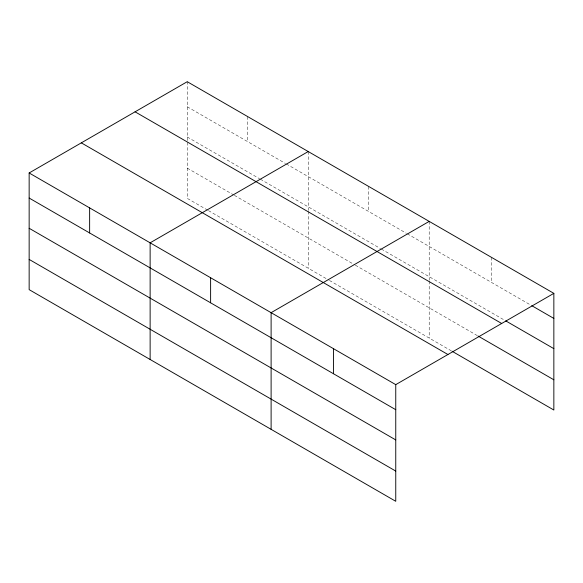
<?xml version="1.0" encoding="UTF-8"?>
<svg xmlns="http://www.w3.org/2000/svg" width="583" height="583" viewBox="0 0 583 583"><rect width="100%" height="100%" fill="white"/><g stroke="black" fill="none" stroke-linecap="round" stroke-linejoin="round"><path stroke-width="0.44" stroke-dasharray="2.92 2.19" d="M187.245 140.554L187.245 81.7M187.245 106.762L285.444 163.459M286.231 163.91L406.424 233.302M407.211 233.761L530.975 305.215M187.245 136.99L259.522 178.719M260.31 179.17L380.502 248.569M381.282 249.021L504.936 320.41M187.245 168.137L233.594 194.897M234.381 195.349L354.573 264.748M355.36 265.199L477.324 335.611M207.672 210.157L187.245 198.366L187.245 141.443M208.459 210.616L328.652 280.008M329.439 280.459L451.293 350.813M491.527 257.373L491.527 282.442M429.205 221.394L429.205 280.248M429.205 281.137L429.205 338.06M368.718 186.473L368.718 211.534M308.225 151.544L308.225 210.397M308.225 211.286L308.225 268.216M247.739 116.622L247.739 141.691"/><path stroke-width="0.87" d="M395.755 439.925L395.755 384.634L29.15 172.976L29.15 289.642L395.755 501.3L395.755 439.925L29.15 228.274M452.08 351.272L553.85 410.024L553.85 293.358L187.245 81.7L29.15 172.976M308.225 151.544L150.13 242.82L150.13 359.492M429.205 221.394L271.11 312.67L271.11 429.336M395.755 384.634L553.85 293.358M531.762 305.667L553.85 318.42M505.731 320.869L553.85 348.649M135.074 111.819L501.679 323.478M478.118 336.07L553.85 379.795M81.321 142.857L447.926 354.508M29.15 198.045L395.755 409.696M29.15 259.413L395.755 471.071M333.432 348.649L333.432 373.718M210.616 277.748L210.616 302.81M89.636 207.898L89.636 232.967"/></g></svg>
